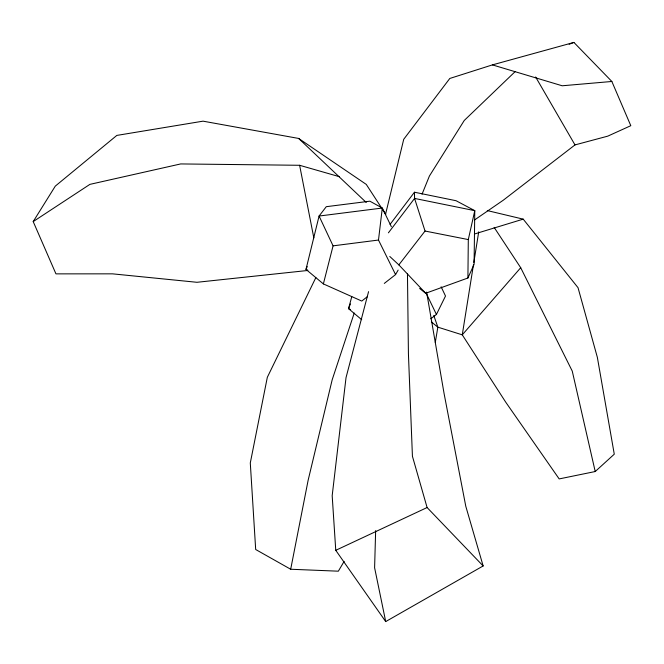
<?xml version="1.0" encoding="UTF-8"?>
<svg xmlns="http://www.w3.org/2000/svg" width="664" height="664" viewBox="0 0 664 664"><rect width="100%" height="100%" fill="white"/><g stroke="black" fill="none" stroke-linecap="round" stroke-linejoin="round"><path stroke-width="1" d="M419.64 288.475L425.682 293.272L467.912 278.008L468.303 239.579L474.777 210.662L456.052 200.719L414.461 192.22L390.075 224.366M375.65 530.619L374.604 567.753L385.709 621.579L483.143 565.952L465.788 506.275L444.1 393.652L426.603 292.11M384.298 283.412L395.57 274.589L378.488 240.044L382.306 208.04L369.873 201.184L326.281 206.687L319.077 216.041L305.979 269.401L323.376 283.91L361.764 301.058L367.399 296.65M473.507 264.463L462.269 334.839L505.727 402.168L559.171 478.918L595.218 471.531L614.275 454.184L597.351 357.332L578.029 287.686L523.207 219.145L487.293 210.579M473.839 262.421L478.719 231.827M435.285 342.416L437.842 327.153L433.775 315.483M344.126 561.395L338.341 571.189L290.691 569.247L308.121 480.338L332.174 379.816L354.236 313.043M385.485 214.538L403.729 139.291L449.802 78.46L492.406 64.889L573.904 42.421L611.851 81.473L630.8 125.695L607.743 136.153L574.999 144.91L503.345 200.163L474.461 220.016M323.376 283.91L333.071 245.846L319.077 216.041L382.306 208.04L391.353 226.706M368.57 291.645L346.027 377.633L332.183 495.684L335.76 550.315L385.709 621.579M351.771 296.667L348.542 308.652L361.722 319.708M350.401 303.921L348.542 308.652L350.434 309.49M422.047 194.195L429.401 176.051L464.26 120.458L515.098 71.662M307.216 266.563L305.979 269.401L307.847 270.24M467.912 278.008L474.079 264.388L474.777 210.662L414.568 198.428L388.407 232.832M315.865 277.569L267.326 377.301L250.295 462.966L255.681 549.501L290.691 569.247M430.753 318.778L436.431 314.445L445.502 296.036L441.128 286.79M395.57 274.589L398.134 270.09M307.648 270.489L196.959 282.291L112.515 273.842L55.95 273.867L33.2 221.593L55.295 186.119L116.831 135.415L203.051 121.163L298.642 138.444L366.271 184.401L385.784 214.406M425.682 293.272L398.848 264.878L425.043 231.039L414.568 198.428L414.461 192.22M494.165 227.403L520.709 267.725L462.269 334.839L437.842 327.153L431.434 321.974M33.2 221.593L89.889 184.376L180.691 163.933L299.622 165.286L339.412 176.699M335.76 550.315L427.101 507.537L483.143 565.952M569.139 44.272L573.904 42.421M474.619 233.952L523.207 219.145M333.071 245.846L378.488 240.044M611.851 81.473L562.192 85.78L492.406 64.889M425.043 231.039L468.303 239.579M389.776 256.462L398.848 264.878M298.642 138.444L366.246 202.478M535.64 76.983L574.999 144.91M520.709 267.725L572.26 371.118L595.218 471.531M426.728 294.359L436.431 314.445M427.101 507.537L412.427 456.268L408.426 353.862L407.464 273.991M299.622 165.286L313.831 237.911"/></g></svg>
